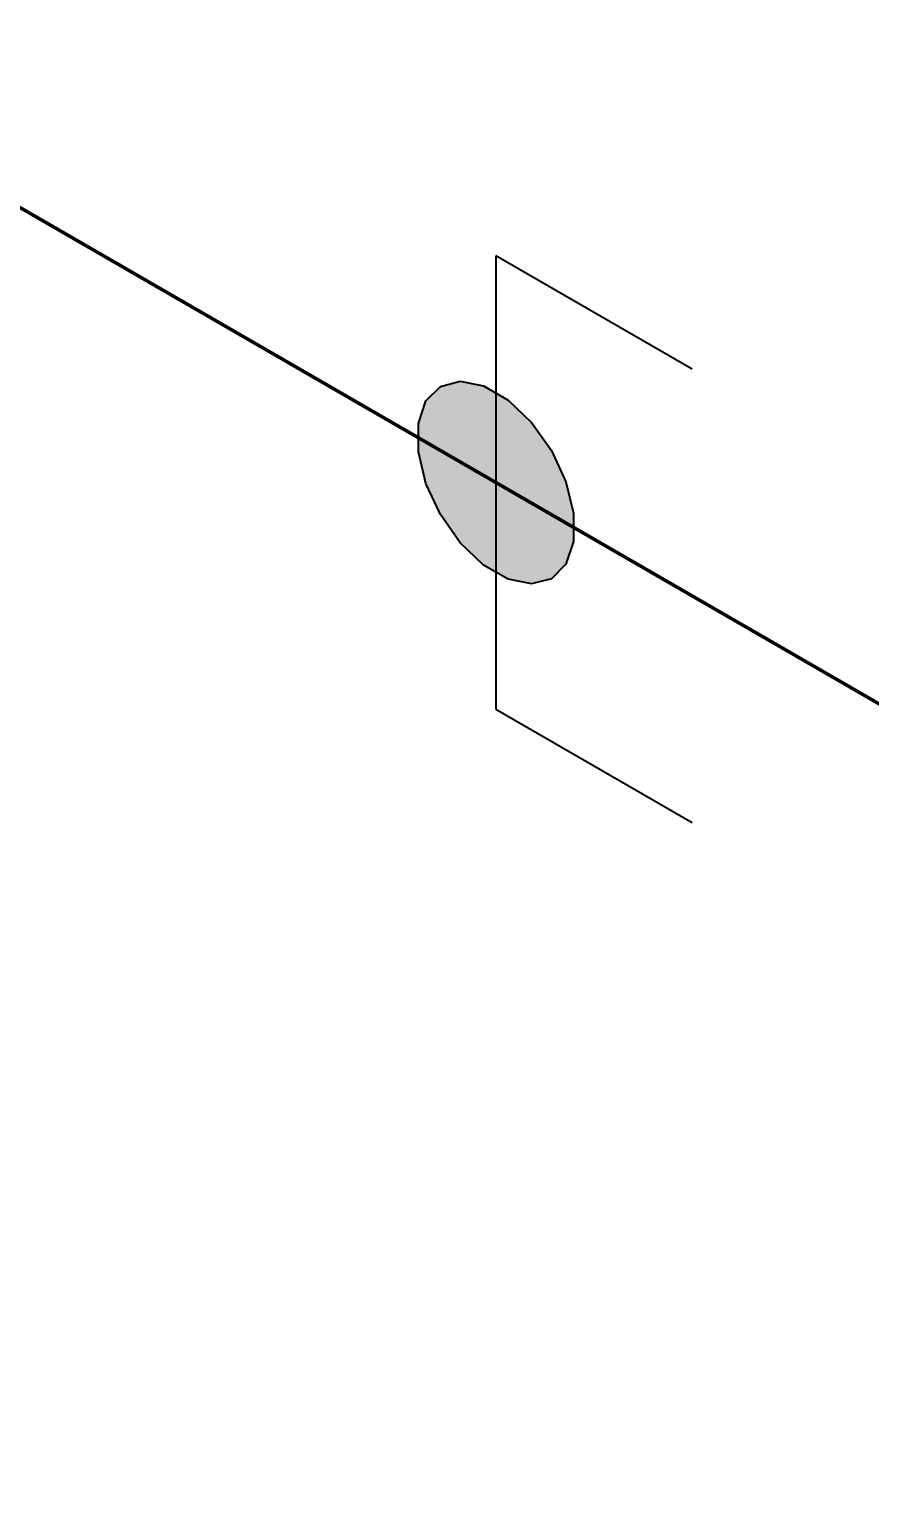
# Model space of a CAD drawing. Header units: millimetres. Extents: x 0 to 594, y 0 to 420.
# Drawn here: x 211.41 to 217.09, y 257.44 to 267.28 of the extents above; entities that cross this region are included whole.
import ezdxf

# ---------------------------------------------------------------- set-up
doc = ezdxf.new("R2010")
doc.units = ezdxf.units.MM
doc.header["$LTSCALE"] = 0.25
doc.layers.add('용접', color=1, linetype='Continuous')
doc.layers.add('치수', color=1, linetype='Continuous')
doc.layers.add('파이프 작은 보어', color=30, linetype='Continuous', lineweight=50)
doc.styles.add('AdskIsoMetric', font='arial.ttf', dxfattribs={"width": 0.8, "height": 2.5})
doc.styles.add('AdskIsoMetric-30', font='arial.ttf', dxfattribs={"width": 0.8, "height": 2.5})
doc.dimstyles.new('AdskIsoMetric', dxfattribs={"dimtxt": 2.5, "dimasz": 2.5, "dimexe": 1, "dimexo": 2, "dimgap": 0.8, "dimtad": 1, "dimdec": 0, "dimrnd": 1, "dimzin": 0, "dimdsep": 46, "dimtxsty": 'AdskIsoMetric', "dimcen": 0, "dimclrt": 7, "dimadec": 0, "dimazin": 0, "dimtfac": 1, "dimtdec": 0, "dimtmove": 1, "dimatfit": 3, "dimfxl": 0, "dimfrac": 2, "dimtolj": 1, "dimtzin": 0, "dimarcsym": 0})

# ---------------------------------------------------------------- blocks, each defined once
blk = doc.blocks.new('*D67')
at = {"layer": 'Defpoints', "color": 0}
for p in [(209.2628, 267.2804), (231.127, 254.6571), (231.127, 239.6571)]:
    blk.add_point(p, dxfattribs=at)
at = {"layer": '치수', "color": 0, "lineweight": -2}
for p, q in [((231.127, 252.3477), (231.127, 238.5024)), ((211.4279, 251.0304), (228.9619, 240.9071))]:
    blk.add_line(p, q, dxfattribs=at)
at = {"layer": '치수', "color": 0}
for points in [[(211.6362, 251.3912), (211.2196, 250.6695), (209.2628, 252.2804)], [(229.1703, 241.2679), (228.7536, 240.5462), (231.127, 239.6571)]]:
    blk.add_solid(points, dxfattribs=at)
at = {"layer": '치수', "color": 7, "insert": (220.1949, 248.561), "char_height": 2.5, "attachment_point": 5, "rotation": 330, "style": 'AdskIsoMetric-30'}
blk.add_mtext('\\A1;4712', dxfattribs=at)
blk = doc.blocks.new('엘보우-3-Iso2DSkew0')
at = {"color": 0, "linetype": 'ByBlock', "lineweight": -2, "extrusion": (0.707107, 0.408248, -0.57735)}
for p, q in [((0, -6.1237), (0, -0.0001)), ((0.0001, 0), (5.3033, -3.0619)), ((0.0001, 0), (0.0001, 0))]:
    blk.add_line(p, q, dxfattribs=at)
blk = doc.blocks.new('SocketWeld-1-IsoRight')
blk.add_hatch(color=256).paths.add_polyline_path([(0.00553, 0.03713), (0.00575, 0.03692), (0.00596, 0.03672), (0.00617, 0.03652), (0.00639, 0.03631), (0.0066, 0.03611), (0.00682, 0.0359), (0.00703, 0.0357), (0.00725, 0.03549), (0.00746, 0.03529), (0.00768, 0.03508), (0.00789, 0.03488), (0.00811, 0.03467), (0.00832, 0.03447), (0.00854, 0.03427), (0.00875, 0.03406), (0.00897, 0.03386), (0.00918, 0.03365), (0.0094, 0.03345), (0.00961, 0.03324), (0.00982, 0.03304), (0.01004, 0.03283), (0.01025, 0.03263), (0.01047, 0.03243), (0.01068, 0.03222), (0.0109, 0.03202), (0.01111, 0.03181), (0.01133, 0.03161), (0.01154, 0.0314), (0.01176, 0.0312), (0.01197, 0.03099), (0.01219, 0.03079), (0.0124, 0.03058), (0.01262, 0.03038), (0.01283, 0.03018), (0.01305, 0.02997), (0.01326, 0.02977), (0.01347, 0.02956), (0.01369, 0.02936), (0.0139, 0.02915), (0.01412, 0.02895), (0.01433, 0.02874), (0.01455, 0.02854), (0.01476, 0.02834), (0.01498, 0.02813), (0.01519, 0.02793), (0.01541, 0.02772), (0.01562, 0.02752), (0.01584, 0.02731), (0.01605, 0.02711), (0.01605, 0.02711), (0.01623, 0.02685), (0.01642, 0.02659), (0.0166, 0.02633), (0.01678, 0.02607), (0.01696, 0.02581), (0.01715, 0.02556), (0.01733, 0.0253), (0.01751, 0.02504), (0.01769, 0.02478), (0.01788, 0.02452), (0.01806, 0.02426), (0.01824, 0.024), (0.01843, 0.02375), (0.01861, 0.02349), (0.01879, 0.02323), (0.01897, 0.02297), (0.01916, 0.02271), (0.01934, 0.02245), (0.01952, 0.02219), (0.0197, 0.02193), (0.01989, 0.02168), (0.02007, 0.02142), (0.02025, 0.02116), (0.02043, 0.0209), (0.02062, 0.02064), (0.0208, 0.02038), (0.02098, 0.02012), (0.02116, 0.01987), (0.02135, 0.01961), (0.02153, 0.01935), (0.02171, 0.01909), (0.0219, 0.01883), (0.02208, 0.01857), (0.02226, 0.01831), (0.02244, 0.01806), (0.02263, 0.0178), (0.02281, 0.01754), (0.02299, 0.01728), (0.02317, 0.01702), (0.02336, 0.01676), (0.02354, 0.0165), (0.02372, 0.01624), (0.0239, 0.01599), (0.02409, 0.01573), (0.02427, 0.01547), (0.02445, 0.01521), (0.02463, 0.01495), (0.02482, 0.01469), (0.025, 0.01443), (0.025, 0.01443), (0.02513, 0.01415), (0.02527, 0.01386), (0.0254, 0.01357), (0.02553, 0.01328), (0.02566, 0.013), (0.0258, 0.01271), (0.02593, 0.01242), (0.02606, 0.01213), (0.02619, 0.01185), (0.02633, 0.01156), (0.02646, 0.01127), (0.02659, 0.01098), (0.02672, 0.0107), (0.02686, 0.01041), (0.02699, 0.01012), (0.02712, 0.00983), (0.02726, 0.00955), (0.02739, 0.00926), (0.02752, 0.00897), (0.02765, 0.00868), (0.02779, 0.0084), (0.02792, 0.00811), (0.02805, 0.00782), (0.02818, 0.00753), (0.02832, 0.00725), (0.02845, 0.00696), (0.02858, 0.00667), (0.02872, 0.00638), (0.02885, 0.0061), (0.02898, 0.00581), (0.02911, 0.00552), (0.02925, 0.00523), (0.02938, 0.00495), (0.02951, 0.00466), (0.02964, 0.00437), (0.02978, 0.00408), (0.02991, 0.0038), (0.03004, 0.00351), (0.03017, 0.00322), (0.03031, 0.00293), (0.03044, 0.00265), (0.03057, 0.00236), (0.03071, 0.00207), (0.03084, 0.00178), (0.03097, 0.0015), (0.0311, 0.00121), (0.03124, 0.00092), (0.03137, 0.00063), (0.0315, 0.00035), (0.0315, 0.00035), (0.03157, 0.00006), (0.03164, -0.00023), (0.03171, -0.00052), (0.03178, -0.00081), (0.03185, -0.00109), (0.03192, -0.00138), (0.03199, -0.00167), (0.03206, -0.00196), (0.03213, -0.00225), (0.0322, -0.00254), (0.03227, -0.00282), (0.03234, -0.00311), (0.03241, -0.0034), (0.03248, -0.00369), (0.03255, -0.00398), (0.03262, -0.00426), (0.03269, -0.00455), (0.03276, -0.00484), (0.03283, -0.00513), (0.0329, -0.00542), (0.03297, -0.00571), (0.03304, -0.00599), (0.03311, -0.00628), (0.03318, -0.00657), (0.03325, -0.00686), (0.03332, -0.00715), (0.03339, -0.00743), (0.03346, -0.00772), (0.03352, -0.00801), (0.03359, -0.0083), (0.03366, -0.00859), (0.03373, -0.00888), (0.0338, -0.00916), (0.03387, -0.00945), (0.03394, -0.00974), (0.03401, -0.01003), (0.03408, -0.01032), (0.03415, -0.0106), (0.03422, -0.01089), (0.03429, -0.01118), (0.03436, -0.01147), (0.03443, -0.01176), (0.0345, -0.01205), (0.03457, -0.01233), (0.03464, -0.01262), (0.03471, -0.01291), (0.03478, -0.0132), (0.03485, -0.01349), (0.03492, -0.01377), (0.03492, -0.01377), (0.03492, -0.01404), (0.03492, -0.0143), (0.03492, -0.01456), (0.03492, -0.01482), (0.03492, -0.01508), (0.03492, -0.01534), (0.03492, -0.0156), (0.03492, -0.01586), (0.03492, -0.01612), (0.03492, -0.01638), (0.03492, -0.01664), (0.03492, -0.0169), (0.03492, -0.01716), (0.03492, -0.01742), (0.03492, -0.01768), (0.03492, -0.01795), (0.03492, -0.01821), (0.03492, -0.01847), (0.03492, -0.01873), (0.03492, -0.01899), (0.03492, -0.01925), (0.03492, -0.01951), (0.03492, -0.01977), (0.03492, -0.02003), (0.03492, -0.02029), (0.03492, -0.02055), (0.03492, -0.02081), (0.03492, -0.02107), (0.03492, -0.02133), (0.03492, -0.02159), (0.03492, -0.02186), (0.03492, -0.02212), (0.03492, -0.02238), (0.03492, -0.02264), (0.03492, -0.0229), (0.03492, -0.02316), (0.03492, -0.02342), (0.03492, -0.02368), (0.03492, -0.02394), (0.03492, -0.0242), (0.03492, -0.02446), (0.03492, -0.02472), (0.03492, -0.02498), (0.03492, -0.02524), (0.03492, -0.0255), (0.03492, -0.02577), (0.03492, -0.02603), (0.03492, -0.02629), (0.03492, -0.02655), (0.03492, -0.02655), (0.03485, -0.02676), (0.03478, -0.02696), (0.03471, -0.02717), (0.03464, -0.02738), (0.03457, -0.02759), (0.0345, -0.02779), (0.03443, -0.028), (0.03436, -0.02821), (0.03429, -0.02842), (0.03422, -0.02862), (0.03415, -0.02883), (0.03408, -0.02904), (0.03401, -0.02925), (0.03394, -0.02945), (0.03387, -0.02966), (0.0338, -0.02987), (0.03373, -0.03008), (0.03366, -0.03028), (0.03359, -0.03049), (0.03352, -0.0307), (0.03346, -0.03091), (0.03339, -0.03112), (0.03332, -0.03132), (0.03325, -0.03153), (0.03318, -0.03174), (0.03311, -0.03195), (0.03304, -0.03215), (0.03297, -0.03236), (0.0329, -0.03257), (0.03283, -0.03278), (0.03276, -0.03298), (0.03269, -0.03319), (0.03262, -0.0334), (0.03255, -0.03361), (0.03248, -0.03381), (0.03241, -0.03402), (0.03234, -0.03423), (0.03227, -0.03444), (0.0322, -0.03465), (0.03213, -0.03485), (0.03206, -0.03506), (0.03199, -0.03527), (0.03192, -0.03548), (0.03185, -0.03568), (0.03178, -0.03589), (0.03171, -0.0361), (0.03164, -0.03631), (0.03157, -0.03651), (0.0315, -0.03672), (0.0315, -0.03672), (0.03137, -0.03686), (0.03124, -0.03699), (0.0311, -0.03712), (0.03097, -0.03726), (0.03084, -0.03739), (0.03071, -0.03753), (0.03057, -0.03766), (0.03044, -0.0378), (0.03031, -0.03793), (0.03017, -0.03806), (0.03004, -0.0382), (0.02991, -0.03833), (0.02978, -0.03847), (0.02964, -0.0386), (0.02951, -0.03874), (0.02938, -0.03887), (0.02925, -0.039), (0.02911, -0.03914), (0.02898, -0.03927), (0.02885, -0.03941), (0.02872, -0.03954), (0.02858, -0.03968), (0.02845, -0.03981), (0.02832, -0.03994), (0.02818, -0.04008), (0.02805, -0.04021), (0.02792, -0.04035), (0.02779, -0.04048), (0.02765, -0.04062), (0.02752, -0.04075), (0.02739, -0.04088), (0.02726, -0.04102), (0.02712, -0.04115), (0.02699, -0.04129), (0.02686, -0.04142), (0.02672, -0.04156), (0.02659, -0.04169), (0.02646, -0.04182), (0.02633, -0.04196), (0.02619, -0.04209), (0.02606, -0.04223), (0.02593, -0.04236), (0.0258, -0.0425), (0.02566, -0.04263), (0.02553, -0.04276), (0.0254, -0.0429), (0.02527, -0.04303), (0.02513, -0.04317), (0.025, -0.0433), (0.025, -0.0433), (0.02482, -0.04335), (0.02463, -0.0434), (0.02445, -0.04344), (0.02427, -0.04349), (0.02409, -0.04354), (0.0239, -0.04359), (0.02372, -0.04364), (0.02354, -0.04368), (0.02336, -0.04373), (0.02317, -0.04378), (0.02299, -0.04383), (0.02281, -0.04387), (0.02263, -0.04392), (0.02244, -0.04397), (0.02226, -0.04402), (0.02208, -0.04407), (0.0219, -0.04411), (0.02171, -0.04416), (0.02153, -0.04421), (0.02135, -0.04426), (0.02116, -0.0443), (0.02098, -0.04435), (0.0208, -0.0444), (0.02062, -0.04445), (0.02043, -0.0445), (0.02025, -0.04454), (0.02007, -0.04459), (0.01989, -0.04464), (0.0197, -0.04469), (0.01952, -0.04473), (0.01934, -0.04478), (0.01916, -0.04483), (0.01897, -0.04488), (0.01879, -0.04493), (0.01861, -0.04497), (0.01843, -0.04502), (0.01824, -0.04507), (0.01806, -0.04512), (0.01788, -0.04516), (0.01769, -0.04521), (0.01751, -0.04526), (0.01733, -0.04531), (0.01715, -0.04536), (0.01696, -0.0454), (0.01678, -0.04545), (0.0166, -0.0455), (0.01642, -0.04555), (0.01623, -0.04559), (0.01605, -0.04564), (0.01605, -0.04564), (0.01584, -0.0456), (0.01562, -0.04556), (0.01541, -0.04551), (0.01519, -0.04547), (0.01498, -0.04543), (0.01476, -0.04538), (0.01455, -0.04534), (0.01433, -0.04529), (0.01412, -0.04525), (0.0139, -0.04521), (0.01369, -0.04516), (0.01347, -0.04512), (0.01326, -0.04508), (0.01305, -0.04503), (0.01283, -0.04499), (0.01262, -0.04495), (0.0124, -0.0449), (0.01219, -0.04486), (0.01197, -0.04482), (0.01176, -0.04477), (0.01154, -0.04473), (0.01133, -0.04469), (0.01111, -0.04464), (0.0109, -0.0446), (0.01068, -0.04456), (0.01047, -0.04451), (0.01025, -0.04447), (0.01004, -0.04443), (0.00982, -0.04438), (0.00961, -0.04434), (0.0094, -0.0443), (0.00918, -0.04425), (0.00897, -0.04421), (0.00875, -0.04417), (0.00854, -0.04412), (0.00832, -0.04408), (0.00811, -0.04404), (0.00789, -0.04399), (0.00768, -0.04395), (0.00746, -0.04391), (0.00725, -0.04386), (0.00703, -0.04382), (0.00682, -0.04378), (0.0066, -0.04373), (0.00639, -0.04369), (0.00617, -0.04365), (0.00596, -0.0436), (0.00575, -0.04356), (0.00553, -0.04352), (0.00553, -0.04352), (0.00531, -0.04339), (0.00508, -0.04325), (0.00485, -0.04312), (0.00463, -0.04299), (0.0044, -0.04286), (0.00418, -0.04273), (0.00395, -0.0426), (0.00372, -0.04247), (0.0035, -0.04234), (0.00327, -0.04221), (0.00305, -0.04208), (0.00282, -0.04195), (0.0026, -0.04182), (0.00237, -0.04169), (0.00214, -0.04156), (0.00192, -0.04143), (0.00169, -0.0413), (0.00147, -0.04117), (0.00124, -0.04104), (0.00102, -0.04091), (0.00079, -0.04078), (0.00056, -0.04065), (0.00034, -0.04052), (0.00011, -0.04039), (-0.00011, -0.04026), (-0.00034, -0.04013), (-0.00056, -0.04), (-0.00079, -0.03987), (-0.00102, -0.03974), (-0.00124, -0.03961), (-0.00147, -0.03948), (-0.00169, -0.03934), (-0.00192, -0.03921), (-0.00214, -0.03908), (-0.00237, -0.03895), (-0.0026, -0.03882), (-0.00282, -0.03869), (-0.00305, -0.03856), (-0.00327, -0.03843), (-0.0035, -0.0383), (-0.00372, -0.03817), (-0.00395, -0.03804), (-0.00418, -0.03791), (-0.0044, -0.03778), (-0.00463, -0.03765), (-0.00485, -0.03752), (-0.00508, -0.03739), (-0.00531, -0.03726), (-0.00553, -0.03713), (-0.00553, -0.03713), (-0.00575, -0.03692), (-0.00596, -0.03672), (-0.00617, -0.03652), (-0.00639, -0.03631), (-0.0066, -0.03611), (-0.00682, -0.0359), (-0.00703, -0.0357), (-0.00725, -0.03549), (-0.00746, -0.03529), (-0.00768, -0.03508), (-0.00789, -0.03488), (-0.00811, -0.03467), (-0.00832, -0.03447), (-0.00854, -0.03427), (-0.00875, -0.03406), (-0.00897, -0.03386), (-0.00918, -0.03365), (-0.0094, -0.03345), (-0.00961, -0.03324), (-0.00982, -0.03304), (-0.01004, -0.03283), (-0.01025, -0.03263), (-0.01047, -0.03243), (-0.01068, -0.03222), (-0.0109, -0.03202), (-0.01111, -0.03181), (-0.01133, -0.03161), (-0.01154, -0.0314), (-0.01176, -0.0312), (-0.01197, -0.03099), (-0.01219, -0.03079), (-0.0124, -0.03058), (-0.01262, -0.03038), (-0.01283, -0.03018), (-0.01305, -0.02997), (-0.01326, -0.02977), (-0.01347, -0.02956), (-0.01369, -0.02936), (-0.0139, -0.02915), (-0.01412, -0.02895), (-0.01433, -0.02874), (-0.01455, -0.02854), (-0.01476, -0.02834), (-0.01498, -0.02813), (-0.01519, -0.02793), (-0.01541, -0.02772), (-0.01562, -0.02752), (-0.01584, -0.02731), (-0.01605, -0.02711), (-0.01605, -0.02711), (-0.01623, -0.02685), (-0.01642, -0.02659), (-0.0166, -0.02633), (-0.01678, -0.02607), (-0.01696, -0.02581), (-0.01715, -0.02556), (-0.01733, -0.0253), (-0.01751, -0.02504), (-0.01769, -0.02478), (-0.01788, -0.02452), (-0.01806, -0.02426), (-0.01824, -0.024), (-0.01843, -0.02375), (-0.01861, -0.02349), (-0.01879, -0.02323), (-0.01897, -0.02297), (-0.01916, -0.02271), (-0.01934, -0.02245), (-0.01952, -0.02219), (-0.0197, -0.02193), (-0.01989, -0.02168), (-0.02007, -0.02142), (-0.02025, -0.02116), (-0.02043, -0.0209), (-0.02062, -0.02064), (-0.0208, -0.02038), (-0.02098, -0.02012), (-0.02116, -0.01987), (-0.02135, -0.01961), (-0.02153, -0.01935), (-0.02171, -0.01909), (-0.0219, -0.01883), (-0.02208, -0.01857), (-0.02226, -0.01831), (-0.02244, -0.01806), (-0.02263, -0.0178), (-0.02281, -0.01754), (-0.02299, -0.01728), (-0.02317, -0.01702), (-0.02336, -0.01676), (-0.02354, -0.0165), (-0.02372, -0.01624), (-0.0239, -0.01599), (-0.02409, -0.01573), (-0.02427, -0.01547), (-0.02445, -0.01521), (-0.02463, -0.01495), (-0.02482, -0.01469), (-0.025, -0.01443), (-0.025, -0.01443), (-0.02513, -0.01415), (-0.02527, -0.01386), (-0.0254, -0.01357), (-0.02553, -0.01328), (-0.02566, -0.013), (-0.0258, -0.01271), (-0.02593, -0.01242), (-0.02606, -0.01213), (-0.02619, -0.01185), (-0.02633, -0.01156), (-0.02646, -0.01127), (-0.02659, -0.01098), (-0.02672, -0.0107), (-0.02686, -0.01041), (-0.02699, -0.01012), (-0.02712, -0.00983), (-0.02726, -0.00955), (-0.02739, -0.00926), (-0.02752, -0.00897), (-0.02765, -0.00868), (-0.02779, -0.0084), (-0.02792, -0.00811), (-0.02805, -0.00782), (-0.02818, -0.00753), (-0.02832, -0.00725), (-0.02845, -0.00696), (-0.02858, -0.00667), (-0.02872, -0.00638), (-0.02885, -0.0061), (-0.02898, -0.00581), (-0.02911, -0.00552), (-0.02925, -0.00523), (-0.02938, -0.00495), (-0.02951, -0.00466), (-0.02964, -0.00437), (-0.02978, -0.00408), (-0.02991, -0.0038), (-0.03004, -0.00351), (-0.03017, -0.00322), (-0.03031, -0.00293), (-0.03044, -0.00265), (-0.03057, -0.00236), (-0.03071, -0.00207), (-0.03084, -0.00178), (-0.03097, -0.0015), (-0.0311, -0.00121), (-0.03124, -0.00092), (-0.03137, -0.00063), (-0.0315, -0.00035), (-0.0315, -0.00035), (-0.03157, -0.00006), (-0.03164, 0.00023), (-0.03171, 0.00052), (-0.03178, 0.00081), (-0.03185, 0.00109), (-0.03192, 0.00138), (-0.03199, 0.00167), (-0.03206, 0.00196), (-0.03213, 0.00225), (-0.0322, 0.00254), (-0.03227, 0.00282), (-0.03234, 0.00311), (-0.03241, 0.0034), (-0.03248, 0.00369), (-0.03255, 0.00398), (-0.03262, 0.00426), (-0.03269, 0.00455), (-0.03276, 0.00484), (-0.03283, 0.00513), (-0.0329, 0.00542), (-0.03297, 0.00571), (-0.03304, 0.00599), (-0.03311, 0.00628), (-0.03318, 0.00657), (-0.03325, 0.00686), (-0.03332, 0.00715), (-0.03339, 0.00743), (-0.03346, 0.00772), (-0.03352, 0.00801), (-0.03359, 0.0083), (-0.03366, 0.00859), (-0.03373, 0.00888), (-0.0338, 0.00916), (-0.03387, 0.00945), (-0.03394, 0.00974), (-0.03401, 0.01003), (-0.03408, 0.01032), (-0.03415, 0.0106), (-0.03422, 0.01089), (-0.03429, 0.01118), (-0.03436, 0.01147), (-0.03443, 0.01176), (-0.0345, 0.01205), (-0.03457, 0.01233), (-0.03464, 0.01262), (-0.03471, 0.01291), (-0.03478, 0.0132), (-0.03485, 0.01349), (-0.03492, 0.01377), (-0.03492, 0.01377), (-0.03492, 0.01404), (-0.03492, 0.0143), (-0.03492, 0.01456), (-0.03492, 0.01482), (-0.03492, 0.01508), (-0.03492, 0.01534), (-0.03492, 0.0156), (-0.03492, 0.01586), (-0.03492, 0.01612), (-0.03492, 0.01638), (-0.03492, 0.01664), (-0.03492, 0.0169), (-0.03492, 0.01716), (-0.03492, 0.01742), (-0.03492, 0.01768), (-0.03492, 0.01795), (-0.03492, 0.01821), (-0.03492, 0.01847), (-0.03492, 0.01873), (-0.03492, 0.01899), (-0.03492, 0.01925), (-0.03492, 0.01951), (-0.03492, 0.01977), (-0.03492, 0.02003), (-0.03492, 0.02029), (-0.03492, 0.02055), (-0.03492, 0.02081), (-0.03492, 0.02107), (-0.03492, 0.02133), (-0.03492, 0.02159), (-0.03492, 0.02186), (-0.03492, 0.02212), (-0.03492, 0.02238), (-0.03492, 0.02264), (-0.03492, 0.0229), (-0.03492, 0.02316), (-0.03492, 0.02342), (-0.03492, 0.02368), (-0.03492, 0.02394), (-0.03492, 0.0242), (-0.03492, 0.02446), (-0.03492, 0.02472), (-0.03492, 0.02498), (-0.03492, 0.02524), (-0.03492, 0.0255), (-0.03492, 0.02577), (-0.03492, 0.02603), (-0.03492, 0.02629), (-0.03492, 0.02655), (-0.03492, 0.02655), (-0.03485, 0.02676), (-0.03478, 0.02696), (-0.03471, 0.02717), (-0.03464, 0.02738), (-0.03457, 0.02759), (-0.0345, 0.02779), (-0.03443, 0.028), (-0.03436, 0.02821), (-0.03429, 0.02842), (-0.03422, 0.02862), (-0.03415, 0.02883), (-0.03408, 0.02904), (-0.03401, 0.02925), (-0.03394, 0.02945), (-0.03387, 0.02966), (-0.0338, 0.02987), (-0.03373, 0.03008), (-0.03366, 0.03028), (-0.03359, 0.03049), (-0.03352, 0.0307), (-0.03346, 0.03091), (-0.03339, 0.03112), (-0.03332, 0.03132), (-0.03325, 0.03153), (-0.03318, 0.03174), (-0.03311, 0.03195), (-0.03304, 0.03215), (-0.03297, 0.03236), (-0.0329, 0.03257), (-0.03283, 0.03278), (-0.03276, 0.03298), (-0.03269, 0.03319), (-0.03262, 0.0334), (-0.03255, 0.03361), (-0.03248, 0.03381), (-0.03241, 0.03402), (-0.03234, 0.03423), (-0.03227, 0.03444), (-0.0322, 0.03465), (-0.03213, 0.03485), (-0.03206, 0.03506), (-0.03199, 0.03527), (-0.03192, 0.03548), (-0.03185, 0.03568), (-0.03178, 0.03589), (-0.03171, 0.0361), (-0.03164, 0.03631), (-0.03157, 0.03651), (-0.0315, 0.03672), (-0.0315, 0.03672), (-0.03137, 0.03686), (-0.03124, 0.03699), (-0.0311, 0.03712), (-0.03097, 0.03726), (-0.03084, 0.03739), (-0.03071, 0.03753), (-0.03057, 0.03766), (-0.03044, 0.0378), (-0.03031, 0.03793), (-0.03017, 0.03806), (-0.03004, 0.0382), (-0.02991, 0.03833), (-0.02978, 0.03847), (-0.02964, 0.0386), (-0.02951, 0.03874), (-0.02938, 0.03887), (-0.02925, 0.039), (-0.02911, 0.03914), (-0.02898, 0.03927), (-0.02885, 0.03941), (-0.02872, 0.03954), (-0.02858, 0.03968), (-0.02845, 0.03981), (-0.02832, 0.03994), (-0.02818, 0.04008), (-0.02805, 0.04021), (-0.02792, 0.04035), (-0.02779, 0.04048), (-0.02765, 0.04062), (-0.02752, 0.04075), (-0.02739, 0.04088), (-0.02726, 0.04102), (-0.02712, 0.04115), (-0.02699, 0.04129), (-0.02686, 0.04142), (-0.02672, 0.04156), (-0.02659, 0.04169), (-0.02646, 0.04182), (-0.02633, 0.04196), (-0.02619, 0.04209), (-0.02606, 0.04223), (-0.02593, 0.04236), (-0.0258, 0.0425), (-0.02566, 0.04263), (-0.02553, 0.04276), (-0.0254, 0.0429), (-0.02527, 0.04303), (-0.02513, 0.04317), (-0.025, 0.0433), (-0.025, 0.0433), (-0.02482, 0.04335), (-0.02463, 0.0434), (-0.02445, 0.04344), (-0.02427, 0.04349), (-0.02409, 0.04354), (-0.0239, 0.04359), (-0.02372, 0.04364), (-0.02354, 0.04368), (-0.02336, 0.04373), (-0.02317, 0.04378), (-0.02299, 0.04383), (-0.02281, 0.04387), (-0.02263, 0.04392), (-0.02244, 0.04397), (-0.02226, 0.04402), (-0.02208, 0.04407), (-0.0219, 0.04411), (-0.02171, 0.04416), (-0.02153, 0.04421), (-0.02135, 0.04426), (-0.02116, 0.0443), (-0.02098, 0.04435), (-0.0208, 0.0444), (-0.02062, 0.04445), (-0.02043, 0.0445), (-0.02025, 0.04454), (-0.02007, 0.04459), (-0.01989, 0.04464), (-0.0197, 0.04469), (-0.01952, 0.04473), (-0.01934, 0.04478), (-0.01916, 0.04483), (-0.01897, 0.04488), (-0.01879, 0.04493), (-0.01861, 0.04497), (-0.01843, 0.04502), (-0.01824, 0.04507), (-0.01806, 0.04512), (-0.01788, 0.04516), (-0.01769, 0.04521), (-0.01751, 0.04526), (-0.01733, 0.04531), (-0.01715, 0.04536), (-0.01696, 0.0454), (-0.01678, 0.04545), (-0.0166, 0.0455), (-0.01642, 0.04555), (-0.01623, 0.04559), (-0.01605, 0.04564), (-0.01605, 0.04564), (-0.01584, 0.0456), (-0.01562, 0.04556), (-0.01541, 0.04551), (-0.01519, 0.04547), (-0.01498, 0.04543), (-0.01476, 0.04538), (-0.01455, 0.04534), (-0.01433, 0.04529), (-0.01412, 0.04525), (-0.0139, 0.04521), (-0.01369, 0.04516), (-0.01347, 0.04512), (-0.01326, 0.04508), (-0.01305, 0.04503), (-0.01283, 0.04499), (-0.01262, 0.04495), (-0.0124, 0.0449), (-0.01219, 0.04486), (-0.01197, 0.04482), (-0.01176, 0.04477), (-0.01154, 0.04473), (-0.01133, 0.04469), (-0.01111, 0.04464), (-0.0109, 0.0446), (-0.01068, 0.04456), (-0.01047, 0.04451), (-0.01025, 0.04447), (-0.01004, 0.04443), (-0.00982, 0.04438), (-0.00961, 0.04434), (-0.0094, 0.0443), (-0.00918, 0.04425), (-0.00897, 0.04421), (-0.00875, 0.04417), (-0.00854, 0.04412), (-0.00832, 0.04408), (-0.00811, 0.04404), (-0.00789, 0.04399), (-0.00768, 0.04395), (-0.00746, 0.04391), (-0.00725, 0.04386), (-0.00703, 0.04382), (-0.00682, 0.04378), (-0.0066, 0.04373), (-0.00639, 0.04369), (-0.00617, 0.04365), (-0.00596, 0.0436), (-0.00575, 0.04356), (-0.00553, 0.04352), (-0.00553, 0.04352), (-0.00531, 0.04339), (-0.00508, 0.04325), (-0.00485, 0.04312), (-0.00463, 0.04299), (-0.0044, 0.04286), (-0.00418, 0.04273), (-0.00395, 0.0426), (-0.00372, 0.04247), (-0.0035, 0.04234), (-0.00327, 0.04221), (-0.00305, 0.04208), (-0.00282, 0.04195), (-0.0026, 0.04182), (-0.00237, 0.04169), (-0.00214, 0.04156), (-0.00192, 0.04143), (-0.00169, 0.0413), (-0.00147, 0.04117), (-0.00124, 0.04104), (-0.00102, 0.04091), (-0.00079, 0.04078), (-0.00056, 0.04065), (-0.00034, 0.04052), (-0.00011, 0.04039), (0.00011, 0.04026), (0.00034, 0.04013), (0.00056, 0.04), (0.00079, 0.03987), (0.00102, 0.03974), (0.00124, 0.03961), (0.00147, 0.03948), (0.00169, 0.03934), (0.00192, 0.03921), (0.00214, 0.03908), (0.00237, 0.03895), (0.0026, 0.03882), (0.00282, 0.03869), (0.00305, 0.03856), (0.00327, 0.03843), (0.0035, 0.0383), (0.00372, 0.03817), (0.00395, 0.03804), (0.00418, 0.03791), (0.0044, 0.03778), (0.00463, 0.03765), (0.00485, 0.03752), (0.00508, 0.03739), (0.00531, 0.03726)], flags=0)
at = {"color": 0, "linetype": 'ByBlock', "lineweight": -2, "extrusion": (0.707107, 0.408248, -0.57735)}
for p, q in [((0, 0.10206), (-0.08839, 0.15309)), ((0, -0.10206), (0, 0.10206)), ((-0.0315, 0.03672), (-0.025, 0.0433)), ((-0.025, 0.0433), (-0.01605, 0.04564)), ((-0.01605, 0.04564), (-0.00553, 0.04352)), ((-0.00553, 0.04352), (0.00553, 0.03713)), ((-0.03492, 0.02655), (-0.0315, 0.03672)), ((0.00553, 0.03713), (0.01605, 0.02711)), ((-0.03492, 0.01377), (-0.03492, 0.02655)), ((0.01605, 0.02711), (0.025, 0.01443)), ((-0.0315, -0.00035), (-0.03492, 0.01377)), ((0.025, 0.01443), (0.0315, 0.00035)), ((0.0315, 0.00035), (0.03492, -0.01377)), ((-0.025, -0.01443), (-0.0315, -0.00035)), ((-0.01605, -0.02711), (-0.025, -0.01443)), ((0.03492, -0.01377), (0.03492, -0.02655)), ((-0.00553, -0.03713), (-0.01605, -0.02711)), ((0.03492, -0.02655), (0.0315, -0.03672)), ((0.00553, -0.04352), (-0.00553, -0.03713)), ((0.0315, -0.03672), (0.025, -0.0433)), ((0.01605, -0.04564), (0.00553, -0.04352)), ((0.025, -0.0433), (0.01605, -0.04564)), ((-0.08839, -0.05103), (0, -0.10206))]:
    blk.add_line(p, q, dxfattribs=at)

msp = doc.modelspace()

# ---------------------------------------------------------------- linework, layer by layer
at = {"layer": '파이프 작은 보어'}
msp.add_lwpolyline([(214.5661, 264.2185), (225.8237, 257.7189)], dxfattribs=at)

# ---------------------------------------------------------------- block references
at = {"layer": '용접', "xscale": 15, "yscale": 15, "zscale": 15, "rotation": 179.9999999812306}
msp.add_blockref('SocketWeld-1-IsoRight', (214.5661, 264.2185), dxfattribs=at)
at = {"layer": '파이프 작은 보어'}
msp.add_blockref('엘보우-3-Iso2DSkew0', (209.2628, 267.2804), dxfattribs=at)

# ---------------------------------------------------------------- dimensions: what is measured, and where the dimension line sits
at = {"layer": '치수'}
dim = msp.add_linear_dim(base=(231.127, 239.6571), p1=(209.2628, 267.2804), p2=(231.127, 254.6571), angle=330, text='4712', dimstyle='AdskIsoMetric', override={"dimtad": 0, "dimlfac": 186.647644, "dimtxsty": 'AdskIsoMetric-30', "dimse1": 1, "dimse2": 0, "dimsd1": 0, "dimsd2": 0, "dimtmove": 1}, dxfattribs=at)
dim.commit()
dim.dimension.update_dxf_attribs({"geometry": '*D67', "text_midpoint": (220.1949, 248.561), "dimtype": 160})

doc.saveas('drawing.dxf')
